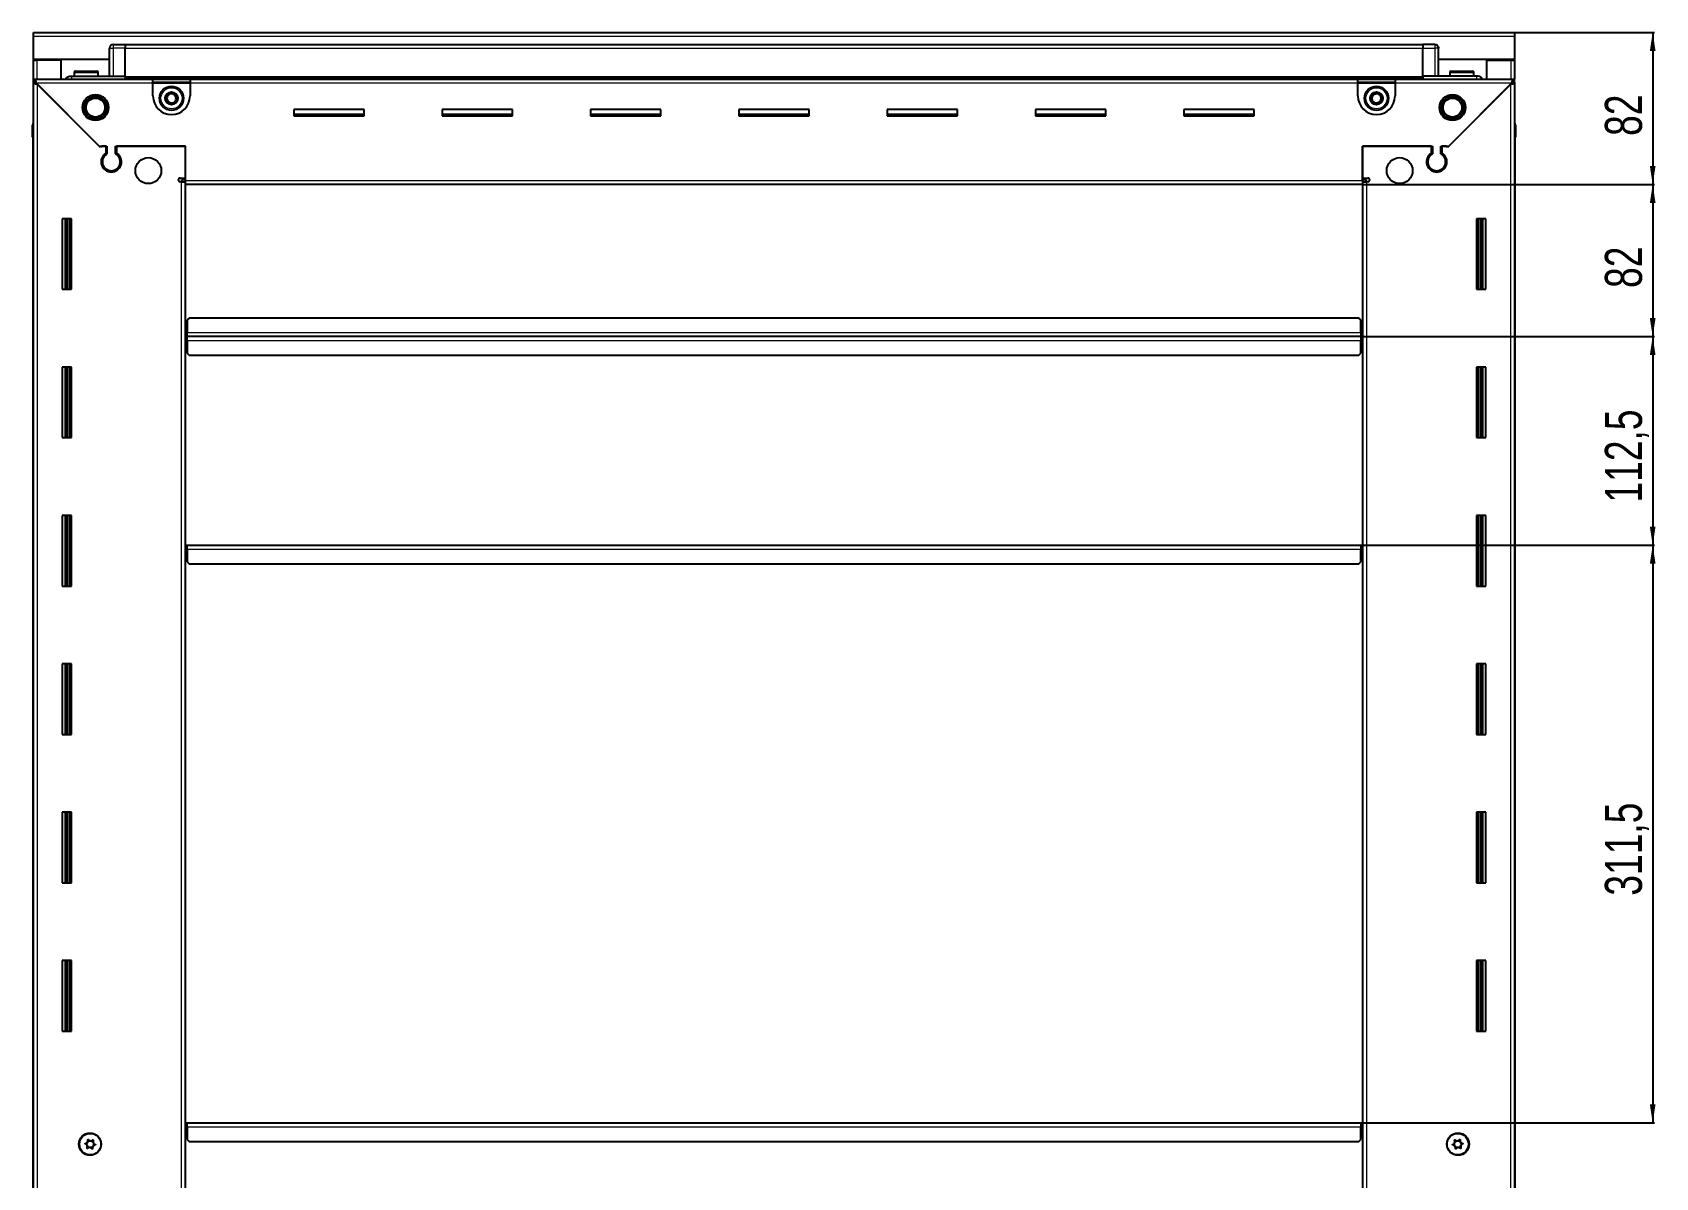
# Model space of a CAD drawing. Header units: millimetres. Extents: x 775 to 4543, y -886 to 2234.
# Drawn here: x 3667 to 4543, y 1476 to 2093 of the extents above; entities that cross this region are included whole.
import ezdxf

# ---------------------------------------------------------------- set-up
doc = ezdxf.new("R2010")
doc.units = ezdxf.units.MM
doc.layers.add('FORMAT', color=7, linetype='Continuous')
doc.styles.add('SLDTEXTSTYLE0', font='TXT', dxfattribs={"width": 0.75})
doc.dimstyles.new('SLDDIMSTYLE0', dxfattribs={"dimtxt": 20, "dimasz": 10, "dimexe": 0, "dimexo": 0.0625, "dimgap": 5, "dimtad": 2, "dimdec": 1, "dimrnd": 1e-09, "dimzin": 12, "dimdsep": 46, "dimtxsty": 'SLDTEXTSTYLE0', "dimsah": 1, "dimcen": 0.09, "dimadec": 0, "dimazin": 3, "dimtfac": 1, "dimtofl": 0, "dimtmove": 0, "dimatfit": 3, "dimfxl": 0, "dimfrac": 2, "dimtolj": 1, "dimtzin": 12, "dimarcsym": 0})

# ---------------------------------------------------------------- blocks, each defined once
blk = doc.blocks.new('_D_6')
at = {"layer": 'FORMAT'}
for p, q in [((4466.65, 2093.43), (4542.14, 2093.43)), ((4541.14, 2093.43), (4541.14, 2011.43)), ((4384.65, 2011.43), (4542.14, 2011.43))]:
    blk.add_line(p, q, dxfattribs=at)
for points in [[(4541.14, 2093.43), (4539.6, 2083.43), (4542.68, 2083.43)], [(4541.14, 2011.43), (4542.68, 2021.43), (4539.6, 2021.43)]]:
    blk.add_solid(points, dxfattribs=at)
at = {"layer": 'FORMAT', "insert": (4515.36, 2037.66), "char_height": 20, "attachment_point": 1, "rotation": 90, "style": 'SLDTEXTSTYLE0'}
blk.add_mtext('82', dxfattribs=at)
blk = doc.blocks.new('_D_7')
at = {"layer": 'FORMAT'}
for p, q in [((4384.65, 2011.43), (4542.14, 2011.43)), ((4541.14, 2011.43), (4541.14, 1929.43)), ((4383.65, 1929.43), (4542.14, 1929.43))]:
    blk.add_line(p, q, dxfattribs=at)
for points in [[(4541.14, 2011.43), (4539.6, 2001.43), (4542.68, 2001.43)], [(4541.14, 1929.43), (4542.68, 1939.43), (4539.6, 1939.43)]]:
    blk.add_solid(points, dxfattribs=at)
at = {"layer": 'FORMAT', "insert": (4515.36, 1955.66), "char_height": 20, "attachment_point": 1, "rotation": 90, "style": 'SLDTEXTSTYLE0'}
blk.add_mtext('82', dxfattribs=at)
blk = doc.blocks.new('_D_8')
at = {"layer": 'FORMAT'}
for p, q in [((4383.65, 1929.43), (4542.14, 1929.43)), ((4541.14, 1929.43), (4541.14, 1816.93)), ((4383.65, 1816.93), (4542.14, 1816.93))]:
    blk.add_line(p, q, dxfattribs=at)
for points in [[(4541.14, 1929.43), (4539.6, 1919.43), (4542.68, 1919.43)], [(4541.14, 1816.93), (4542.68, 1826.93), (4539.6, 1826.93)]]:
    blk.add_solid(points, dxfattribs=at)
at = {"layer": 'FORMAT', "insert": (4515.36, 1839.93), "char_height": 20, "attachment_point": 1, "rotation": 90, "style": 'SLDTEXTSTYLE0'}
blk.add_mtext('112,5', dxfattribs=at)
blk = doc.blocks.new('_D_9')
at = {"layer": 'FORMAT'}
for p, q in [((4383.65, 1816.93), (4542.14, 1816.93)), ((4541.14, 1816.93), (4541.14, 1505.43)), ((4383.65, 1505.43), (4542.14, 1505.43))]:
    blk.add_line(p, q, dxfattribs=at)
for points in [[(4541.14, 1816.93), (4539.6, 1806.93), (4542.68, 1806.93)], [(4541.14, 1505.43), (4542.68, 1515.43), (4539.6, 1515.43)]]:
    blk.add_solid(points, dxfattribs=at)
at = {"layer": 'FORMAT', "insert": (4515.36, 1627.93), "char_height": 20, "attachment_point": 1, "rotation": 90, "style": 'SLDTEXTSTYLE0'}
blk.add_mtext('311,5', dxfattribs=at)

msp = doc.modelspace()

# ---------------------------------------------------------------- linework, layer by layer
at = {"color": 7, "linetype": 'Continuous', "lineweight": 25}
for p, q in [((3667.64, 2091.33), (3667.64, 2093.43)), ((3667.64, 2093.43), (4466.64, 2093.43)), ((4466.64, 2093.43), (4466.64, 2091.33)), ((3667.64, 2078.93), (3667.64, 2091.33)), ((3708.64, 2069.93), (3708.64, 2084.93)), ((3709.31, 2086.43), (3709.31, 2086.43)), ((3710.64, 2086.93), (3717.14, 2086.93)), ((3710.64, 2086.93), (3717.14, 2086.93)), ((3717.14, 2086.93), (3717.14, 2086.93)), ((3717.14, 2086.93), (3717.14, 2086.93)), ((3717.14, 2086.93), (3717.14, 2084.93)), ((4417.14, 2086.78), (3717.14, 2086.78)), ((3717.14, 2069.93), (3717.14, 2084.93)), ((4417.14, 2086.93), (4417.14, 2086.93)), ((4423.64, 2086.93), (4417.14, 2086.93)), ((4423.64, 2086.93), (4417.14, 2086.93)), ((4417.14, 2086.93), (4417.14, 2084.93)), ((4417.14, 2069.93), (4417.14, 2084.93)), ((4425.64, 2084.93), (4425.64, 2084.93)), ((4425.64, 2069.93), (4425.64, 2084.93)), ((4466.64, 2091.33), (4466.64, 2078.93)), ((3708.64, 2078.93), (3667.64, 2078.93)), ((3667.64, 2078.43), (3667.64, 2078.93)), ((3667.64, 2068.18), (3667.64, 2078.43)), ((3667.64, 2078.43), (3669.74, 2078.43)), ((3669.14, 2078.43), (3669.14, 2078.93)), ((3682.64, 2078.43), (3669.74, 2078.43)), ((3682.64, 2068.18), (3682.64, 2078.43)), ((4466.64, 2078.93), (4425.64, 2078.93)), ((4451.64, 2078.43), (4464.54, 2078.43)), ((4451.64, 2068.18), (4451.64, 2078.43)), ((4464.54, 2078.43), (4466.64, 2078.43)), ((4465.14, 2078.43), (4465.14, 2078.93)), ((4466.64, 2078.43), (4466.64, 2078.93)), ((4466.64, 2078.43), (4466.64, 2068.18)), ((3667.64, 2066.68), (3667.64, 2068.18)), ((3667.64, 2068.18), (3668.64, 2068.18)), ((3667.64, 2066.18), (3667.64, 2066.68)), ((3667.64, 2066.68), (3668.64, 2066.68)), ((3668.64, 2068.18), (3732.14, 2068.18)), ((3668.64, 2066.68), (3668.64, 2068.18)), ((3688.14, 2069.93), (3717.14, 2069.93)), ((3689.64, 2071.83), (3689.64, 2069.93)), ((3690.44, 2072.63), (3701.84, 2072.63)), ((3702.64, 2069.93), (3702.64, 2071.83)), ((3717.14, 2069.93), (3717.14, 2069.43)), ((3717.14, 2068.78), (4417.14, 2068.78)), ((3732.14, 2066.08), (3732.14, 2068.18)), ((3732.14, 2068.18), (3752.14, 2068.18)), ((3732.14, 2066.68), (3752.14, 2066.68)), ((3752.14, 2068.18), (4382.14, 2068.18)), ((3752.14, 2068.18), (3752.14, 2066.08)), ((4382.14, 2066.08), (4382.14, 2068.18)), ((4382.14, 2068.18), (4402.14, 2068.18)), ((4382.14, 2066.68), (4402.14, 2066.68)), ((4402.14, 2068.18), (4465.64, 2068.18)), ((4402.14, 2068.18), (4402.14, 2066.08)), ((4417.14, 2069.93), (4417.14, 2069.43)), ((4446.14, 2069.93), (4417.14, 2069.93)), ((4431.64, 2071.83), (4431.64, 2069.93)), ((4432.44, 2072.63), (4443.84, 2072.63)), ((4444.64, 2069.93), (4444.64, 2071.83)), ((4465.64, 2066.68), (4465.64, 2068.18)), ((4465.64, 2068.18), (4466.64, 2068.18)), ((4465.64, 2066.68), (4466.64, 2066.68)), ((4466.64, 2066.68), (4466.64, 2068.18)), ((4466.64, 2066.68), (4466.64, 2066.18)), ((3667.64, 921.68), (3667.64, 2066.18)), ((3669.14, 2066.18), (3667.64, 2066.18)), ((3669.24, 2066.08), (3703.14, 2032.18)), ((3703.84, 2031.48), (3669.74, 2065.58)), ((3732.14, 2059.18), (3732.14, 2066.08)), ((3752.14, 2066.08), (3752.14, 2059.18)), ((4382.14, 2059.18), (4382.14, 2066.08)), ((4402.14, 2066.08), (4402.14, 2059.18)), ((4464.54, 2065.58), (4430.44, 2031.48)), ((4431.14, 2032.18), (4465.04, 2066.08)), ((4465.14, 2066.18), (4466.64, 2066.18)), ((4466.64, 2066.18), (4466.64, 921.68)), ((3846.14, 2051.93), (3808.14, 2051.93)), ((3808.14, 2051.93), (3808.14, 2048.43)), ((3846.14, 2049.18), (3808.14, 2049.18)), ((3846.14, 2048.43), (3846.14, 2051.93)), ((3926.14, 2051.93), (3888.14, 2051.93)), ((3888.14, 2051.93), (3888.14, 2048.43)), ((3926.14, 2049.18), (3888.14, 2049.18)), ((3926.14, 2048.43), (3926.14, 2051.93)), ((4006.14, 2051.93), (3968.14, 2051.93)), ((3968.14, 2051.93), (3968.14, 2048.43)), ((4006.14, 2049.18), (3968.14, 2049.18)), ((4006.14, 2048.43), (4006.14, 2051.93)), ((4086.14, 2051.93), (4048.14, 2051.93)), ((4048.14, 2051.93), (4048.14, 2048.43)), ((4086.14, 2049.18), (4048.14, 2049.18)), ((4086.14, 2048.43), (4086.14, 2051.93)), ((4166.14, 2051.93), (4128.14, 2051.93)), ((4128.14, 2051.93), (4128.14, 2048.43)), ((4166.14, 2049.18), (4128.14, 2049.18)), ((4166.14, 2048.43), (4166.14, 2051.93)), ((4246.14, 2051.93), (4208.14, 2051.93)), ((4208.14, 2051.93), (4208.14, 2048.43)), ((4246.14, 2049.18), (4208.14, 2049.18)), ((4246.14, 2048.43), (4246.14, 2051.93)), ((4326.14, 2051.93), (4288.14, 2051.93)), ((4288.14, 2051.93), (4288.14, 2048.43)), ((4326.14, 2049.18), (4288.14, 2049.18)), ((4326.14, 2048.43), (4326.14, 2051.93)), ((3667.14, 2043.43), (3667.14, 2036.93)), ((3667.14, 2036.93), (3667.14, 2043.43)), ((3808.14, 2048.43), (3846.14, 2048.43)), ((3888.14, 2048.43), (3926.14, 2048.43)), ((3968.14, 2048.43), (4006.14, 2048.43)), ((4048.14, 2048.43), (4086.14, 2048.43)), ((4128.14, 2048.43), (4166.14, 2048.43)), ((4208.14, 2048.43), (4246.14, 2048.43)), ((4288.14, 2048.43), (4326.14, 2048.43)), ((4466.64, 2044.76), (4466.64, 2044.76)), ((4467.14, 2043.43), (4467.14, 2036.93)), ((4467.14, 2036.93), (4467.14, 2043.43)), ((3667.14, 2036.93), (3667.14, 2036.93)), ((3667.64, 2036.93), (3667.14, 2036.93)), ((3667.29, 2036.93), (3667.29, 950.93)), ((3703.14, 2032.18), (3707.34, 2032.18)), ((3704.54, 2032.18), (3703.84, 2031.48)), ((3706.64, 2032.18), (3704.54, 2032.18)), ((3706.64, 2032.18), (3706.64, 2028.29)), ((3707.34, 2032.18), (3707.34, 2027.9)), ((3711.94, 2032.18), (3749.64, 2032.18)), ((3711.94, 2027.9), (3711.94, 2032.18)), ((3712.64, 2028.29), (3712.64, 2032.18)), ((3749.64, 2032.18), (3712.64, 2032.18)), ((3749.64, 2013.53), (3749.64, 2032.18)), ((3749.64, 2014.93), (3749.64, 2032.18)), ((4384.64, 2032.18), (4422.34, 2032.18)), ((4384.64, 2013.53), (4384.64, 2032.18)), ((4384.64, 2032.18), (4384.64, 2014.93)), ((4421.64, 2032.18), (4384.64, 2032.18)), ((4421.64, 2032.18), (4421.64, 2028.29)), ((4422.34, 2032.18), (4422.34, 2027.9)), ((4426.94, 2032.18), (4431.14, 2032.18)), ((4426.94, 2027.9), (4426.94, 2032.18)), ((4429.74, 2032.18), (4427.64, 2032.18)), ((4427.64, 2028.29), (4427.64, 2032.18)), ((4430.44, 2031.48), (4429.74, 2032.18)), ((4466.64, 2036.93), (4467.14, 2036.93)), ((4466.99, 950.93), (4466.99, 2036.93)), ((4467.14, 2036.93), (4467.14, 2036.93)), ((4467.14, 2036.93), (4467.14, 2036.93)), ((3707.64, 2019.32), (3707.64, 2018.56)), ((3746.79, 2014.93), (3749.64, 2014.93)), ((3749.64, 2013.93), (3747.64, 2013.93)), ((3747.64, 2013.93), (3747.64, 2012.93)), ((4384.64, 2014.93), (4387.49, 2014.93)), ((4386.64, 2013.93), (4384.64, 2013.93)), ((4386.64, 2012.93), (4386.64, 2013.93)), ((4426.64, 2019.32), (4426.64, 2018.56)), ((3747.54, 2012.93), (3746.79, 2012.93)), ((3747.54, 2012.93), (3749.64, 2012.93)), ((3749.64, 2011.43), (3749.64, 2013.53)), ((4384.64, 2011.43), (3749.64, 2011.43)), ((3749.64, 976.43), (3749.64, 2011.43)), ((4384.64, 2013.53), (4384.64, 2011.43)), ((4384.64, 2012.93), (4386.74, 2012.93)), ((4384.64, 2011.43), (4384.64, 976.43)), ((4387.49, 2012.93), (4386.74, 2012.93)), ((3688.14, 1992.93), (3683.14, 1992.93)), ((3683.14, 1992.93), (3683.14, 1954.93)), ((3685.29, 1954.93), (3685.29, 1992.93)), ((3687.08, 1954.93), (3687.08, 1992.93)), ((3687.11, 1954.93), (3687.11, 1992.93)), ((3688.14, 1954.93), (3688.14, 1992.93)), ((4446.14, 1992.93), (4446.14, 1954.93)), ((4451.14, 1992.93), (4446.14, 1992.93)), ((4447.16, 1992.93), (4447.16, 1954.93)), ((4447.2, 1992.93), (4447.2, 1954.93)), ((4448.99, 1992.93), (4448.99, 1954.93)), ((4451.14, 1954.93), (4451.14, 1992.93)), ((3683.14, 1954.93), (3688.14, 1954.93)), ((4446.14, 1954.93), (4451.14, 1954.93)), ((3751.64, 1939.43), (3750.64, 1938.43)), ((3750.64, 1938.43), (3750.64, 1931.53)), ((4382.64, 1939.43), (3751.64, 1939.43)), ((4383.64, 1938.43), (4382.64, 1939.43)), ((4383.64, 1931.53), (4383.64, 1938.43)), ((3750.39, 1929.43), (3749.64, 1929.43)), ((3750.64, 1932.28), (3750.39, 1932.28)), ((3750.39, 1932.28), (3750.39, 1929.43)), ((3750.39, 1929.43), (3750.39, 1926.58)), ((3750.39, 1926.58), (3750.64, 1926.58)), ((3750.64, 1929.43), (3750.64, 1931.53)), ((3750.64, 1927.33), (3750.64, 1929.43)), ((4383.64, 1929.43), (3750.64, 1929.43)), ((3750.64, 1927.33), (3750.64, 1920.43)), ((4383.89, 1932.28), (4383.64, 1932.28)), ((4383.64, 1931.53), (4383.64, 1929.43)), ((4383.64, 1929.43), (4383.64, 1927.33)), ((4383.64, 1920.43), (4383.64, 1927.33)), ((4383.64, 1926.58), (4383.89, 1926.58)), ((4383.89, 1929.43), (4383.89, 1932.28)), ((4383.89, 1926.58), (4383.89, 1929.43)), ((4384.64, 1929.43), (4383.89, 1929.43)), ((3750.64, 1920.43), (3751.64, 1919.43)), ((3751.64, 1919.43), (4382.64, 1919.43)), ((4382.64, 1919.43), (4383.64, 1920.43)), ((3688.14, 1912.93), (3683.14, 1912.93)), ((3683.14, 1912.93), (3683.14, 1874.93)), ((3685.29, 1874.93), (3685.29, 1912.93)), ((3687.08, 1874.93), (3687.08, 1912.93)), ((3687.11, 1874.93), (3687.11, 1912.93)), ((3688.14, 1874.93), (3688.14, 1912.93)), ((4446.14, 1912.93), (4446.14, 1874.93)), ((4451.14, 1912.93), (4446.14, 1912.93)), ((4447.16, 1912.93), (4447.16, 1874.93)), ((4447.2, 1912.93), (4447.2, 1874.93)), ((4448.99, 1912.93), (4448.99, 1874.93)), ((4451.14, 1874.93), (4451.14, 1912.93)), ((3683.14, 1874.93), (3688.14, 1874.93)), ((4446.14, 1874.93), (4451.14, 1874.93)), ((3688.14, 1832.93), (3683.14, 1832.93)), ((3683.14, 1832.93), (3683.14, 1794.93)), ((3685.29, 1794.93), (3685.29, 1832.93)), ((3687.08, 1794.93), (3687.08, 1832.93)), ((3687.11, 1794.93), (3687.11, 1832.93)), ((3688.14, 1794.93), (3688.14, 1832.93)), ((4446.14, 1832.93), (4446.14, 1794.93)), ((4451.14, 1832.93), (4446.14, 1832.93)), ((4447.16, 1832.93), (4447.16, 1794.93)), ((4447.2, 1832.93), (4447.2, 1794.93)), ((4448.99, 1832.93), (4448.99, 1794.93)), ((4451.14, 1794.93), (4451.14, 1832.93)), ((3749.64, 1816.93), (3750.39, 1816.93)), ((3750.39, 1816.93), (3750.39, 1814.08)), ((3750.39, 1814.08), (3750.64, 1814.08)), ((3750.64, 1814.83), (3750.64, 1816.93)), ((3750.64, 1816.93), (4383.64, 1816.93)), ((3750.64, 1814.83), (3750.64, 1807.93)), ((4383.64, 1816.93), (4383.64, 1814.83)), ((4383.64, 1807.93), (4383.64, 1814.83)), ((4383.64, 1814.08), (4383.89, 1814.08)), ((4383.89, 1814.08), (4383.89, 1816.93)), ((4383.89, 1816.93), (4384.64, 1816.93)), ((3750.64, 1807.93), (3751.64, 1806.93)), ((3751.64, 1806.93), (4382.64, 1806.93)), ((4382.64, 1806.93), (4383.64, 1807.93)), ((3683.14, 1794.93), (3688.14, 1794.93)), ((4446.14, 1794.93), (4451.14, 1794.93)), ((3688.14, 1752.93), (3683.14, 1752.93)), ((3683.14, 1752.93), (3683.14, 1714.93)), ((3685.29, 1714.93), (3685.29, 1752.93)), ((3687.08, 1714.93), (3687.08, 1752.93)), ((3687.11, 1714.93), (3687.11, 1752.93)), ((3688.14, 1714.93), (3688.14, 1752.93)), ((4446.14, 1752.93), (4446.14, 1714.93)), ((4451.14, 1752.93), (4446.14, 1752.93)), ((4447.16, 1752.93), (4447.16, 1714.93)), ((4447.2, 1752.93), (4447.2, 1714.93)), ((4448.99, 1752.93), (4448.99, 1714.93)), ((4451.14, 1714.93), (4451.14, 1752.93)), ((3683.14, 1714.93), (3688.14, 1714.93)), ((4446.14, 1714.93), (4451.14, 1714.93)), ((3688.14, 1672.93), (3683.14, 1672.93)), ((3683.14, 1672.93), (3683.14, 1634.93)), ((3685.29, 1634.93), (3685.29, 1672.93)), ((3687.08, 1634.93), (3687.08, 1672.93)), ((3687.11, 1634.93), (3687.11, 1672.93)), ((3688.14, 1634.93), (3688.14, 1672.93)), ((4446.14, 1672.93), (4446.14, 1634.93)), ((4451.14, 1672.93), (4446.14, 1672.93)), ((4447.16, 1672.93), (4447.16, 1634.93)), ((4447.2, 1672.93), (4447.2, 1634.93)), ((4448.99, 1672.93), (4448.99, 1634.93)), ((4451.14, 1634.93), (4451.14, 1672.93)), ((3683.14, 1634.93), (3688.14, 1634.93)), ((4446.14, 1634.93), (4451.14, 1634.93)), ((3688.14, 1592.93), (3683.14, 1592.93)), ((3683.14, 1592.93), (3683.14, 1554.93)), ((3685.29, 1554.93), (3685.29, 1592.93)), ((3687.08, 1554.93), (3687.08, 1592.93)), ((3687.11, 1554.93), (3687.11, 1592.93)), ((3688.14, 1554.93), (3688.14, 1592.93)), ((4446.14, 1592.93), (4446.14, 1554.93)), ((4451.14, 1592.93), (4446.14, 1592.93)), ((4447.16, 1592.93), (4447.16, 1554.93)), ((4447.2, 1592.93), (4447.2, 1554.93)), ((4448.99, 1592.93), (4448.99, 1554.93)), ((4451.14, 1554.93), (4451.14, 1592.93)), ((3683.14, 1554.93), (3688.14, 1554.93)), ((4446.14, 1554.93), (4451.14, 1554.93)), ((3749.64, 1505.43), (3750.39, 1505.43)), ((3750.39, 1505.43), (3750.39, 1502.58)), ((3750.39, 1502.58), (3750.64, 1502.58)), ((3750.64, 1505.43), (4383.64, 1505.43)), ((3750.64, 1503.33), (3750.64, 1505.43)), ((3750.64, 1503.33), (3750.64, 1496.43)), ((4383.64, 1505.43), (4383.64, 1503.33)), ((4383.64, 1496.43), (4383.64, 1503.33)), ((4383.64, 1502.58), (4383.89, 1502.58)), ((4383.89, 1502.58), (4383.89, 1505.43)), ((4383.89, 1505.43), (4384.64, 1505.43)), ((3750.64, 1496.43), (3751.64, 1495.43)), ((3751.64, 1495.43), (4382.64, 1495.43)), ((4382.64, 1495.43), (4383.64, 1496.43))]:
    msp.add_line(p, q, dxfattribs=at)
at = {"color": 8, "linetype": 'Continuous', "lineweight": 18}
for p, q in [((4466.64, 2091.33), (3667.64, 2091.33)), ((3708.64, 2084.93), (3710.64, 2084.93)), ((3710.64, 2086.93), (3710.64, 2084.93)), ((3710.64, 2084.93), (3710.64, 2069.93)), ((3717.14, 2084.93), (3710.64, 2084.93)), ((4417.14, 2084.78), (3717.14, 2084.78)), ((4417.14, 2084.93), (4423.64, 2084.93)), ((4423.64, 2086.93), (4423.64, 2084.93)), ((4423.64, 2084.93), (4423.64, 2069.93)), ((4425.64, 2084.93), (4423.64, 2084.93)), ((3669.74, 2078.43), (3669.74, 2078.93)), ((3669.74, 2068.18), (3669.74, 2078.43)), ((4464.54, 2078.93), (4464.54, 2078.43)), ((4464.54, 2078.43), (4464.54, 2068.18)), ((3689.64, 2071.83), (3702.64, 2071.83)), ((4417.14, 2069.43), (3717.14, 2069.43)), ((4417.14, 2068.2), (3717.14, 2068.2)), ((4431.64, 2071.83), (4444.64, 2071.83)), ((3732.14, 2066.08), (3669.24, 2066.08)), ((3669.74, 2065.58), (3669.74, 922.28)), ((3732.14, 2066.08), (3752.14, 2066.08)), ((4382.14, 2066.08), (3752.14, 2066.08)), ((4382.14, 2066.08), (4402.14, 2066.08)), ((4465.04, 2066.08), (4402.14, 2066.08)), ((4464.54, 922.28), (4464.54, 2065.58)), ((3667.64, 2043.43), (3667.14, 2043.43)), ((4466.64, 2043.43), (4467.14, 2043.43)), ((3747.54, 974.93), (3747.54, 2012.93)), ((3749.64, 2013.53), (4384.64, 2013.53)), ((4386.74, 2012.93), (4386.74, 974.93)), ((3684.64, 1992.93), (3684.64, 1954.93)), ((3685.87, 1992.93), (3685.87, 1954.93)), ((4448.4, 1954.93), (4448.4, 1992.93)), ((4449.64, 1954.93), (4449.64, 1992.93)), ((4383.64, 1931.53), (3750.64, 1931.53)), ((3750.64, 1927.33), (4383.64, 1927.33)), ((3684.64, 1912.93), (3684.64, 1874.93)), ((3685.87, 1912.93), (3685.87, 1874.93)), ((4448.4, 1874.93), (4448.4, 1912.93)), ((4449.64, 1874.93), (4449.64, 1912.93)), ((3684.64, 1832.93), (3684.64, 1794.93)), ((3685.87, 1832.93), (3685.87, 1794.93)), ((4448.4, 1794.93), (4448.4, 1832.93)), ((4449.64, 1794.93), (4449.64, 1832.93)), ((3750.64, 1814.83), (4383.64, 1814.83)), ((3684.64, 1752.93), (3684.64, 1714.93)), ((3685.87, 1752.93), (3685.87, 1714.93)), ((4448.4, 1714.93), (4448.4, 1752.93)), ((4449.64, 1714.93), (4449.64, 1752.93)), ((3684.64, 1672.93), (3684.64, 1634.93)), ((3685.87, 1672.93), (3685.87, 1634.93)), ((4448.4, 1634.93), (4448.4, 1672.93)), ((4449.64, 1634.93), (4449.64, 1672.93)), ((3684.64, 1592.93), (3684.64, 1554.93)), ((3685.87, 1592.93), (3685.87, 1554.93)), ((4448.4, 1554.93), (4448.4, 1592.93)), ((4449.64, 1554.93), (4449.64, 1592.93)), ((3750.64, 1503.33), (4383.64, 1503.33))]:
    msp.add_line(p, q, dxfattribs=at)
at = {"color": 7, "linetype": 'Continuous', "lineweight": 25, "flags": 128}
msp.add_lwpolyline([(4425.49, 2085.69), (4425.6, 2085.32), (4425.64, 2084.93)], dxfattribs=at)
at = {"color": 7, "linetype": 'Continuous', "lineweight": 25}
for centre, radius in [((3701.14, 2052.93), 7), ((3701.14, 2052.93), 6.03), ((3701.14, 2052.93), 5.1), ((3742.14, 2057.93), 6.5), ((3742.14, 2057.93), 3.46), ((4392.14, 2057.93), 6.5), ((4392.14, 2057.93), 3.46), ((4433.14, 2052.93), 7), ((4433.14, 2052.93), 6.03), ((4433.14, 2052.93), 5.1), ((3729.64, 2018.93), 7), ((4404.64, 2018.93), 7), ((3698.14, 1493.93), 6), ((3698.29, 1493.93), 5.79), ((4436.14, 1493.93), 6), ((4435.99, 1493.93), 5.79), ((3698.29, 1493.93), 1.85), ((4435.99, 1493.93), 1.85)]:
    msp.add_circle(centre, radius, dxfattribs=at)
at = {"color": 8, "linetype": 'Continuous', "lineweight": 18}
for centre in [(3742.14, 2057.93), (4392.14, 2057.93)]:
    msp.add_circle(centre, 5.7, dxfattribs=at)
at = {"color": 7, "linetype": 'Continuous', "lineweight": 25}
for centre, radius, start, end in [((3710.64, 2084.93), 2, 90, 180), ((3710.64, 2084.93), 2, 90, 131.40962), ((4423.64, 2084.93), 2, 0, 90), ((3690.44, 2071.83), 0.8, 90, 180), ((3701.84, 2071.83), 0.8, 0, 90), ((3708.44, 2070.13), 0.2, 270, 0), ((4425.84, 2070.13), 0.2, 180, 270), ((4432.44, 2071.83), 0.8, 90, 180), ((4443.84, 2071.83), 0.8, 0, 90), ((3742.14, 2059.18), 10, 180, 270), ((3742.14, 2057.93), 2.5, 134.01559, 194.01559), ((3742.14, 2057.93), 2.5, 74.01559, 134.01559), ((3742.14, 2059.18), 10, 270, 0), ((3742.14, 2057.93), 2.5, 14.01559, 74.01559), ((3742.14, 2057.93), 2.5, 314.01559, 14.01559), ((4392.14, 2059.18), 10, 180, 270), ((4392.14, 2057.93), 2.5, 160.11158, 220.11158), ((4392.14, 2057.93), 2.5, 100.11158, 160.11158), ((4392.14, 2057.93), 2.5, 40.11158, 100.11158), ((4392.14, 2059.18), 10, 270, 0), ((4392.14, 2057.93), 2.5, 340.11158, 40.11158), ((3742.14, 2057.93), 2.5, 194.01559, 254.01559), ((3742.14, 2057.93), 2.5, 254.01559, 314.01559), ((4392.14, 2057.93), 2.5, 220.11158, 280.11158), ((4392.14, 2057.93), 2.5, 280.11158, 340.11158), ((3669.14, 2043.43), 2, 138.57492, 180), ((3669.14, 2043.43), 2, 138.59038, 180), ((4465.14, 2043.43), 2, 33.94202, 41.40962), ((4465.14, 2043.43), 2, 0, 41.40962), ((4465.14, 2043.43), 2, 360, 18.58003), ((3709.64, 2023.68), 5.5, 123.05573, 56.94427), ((3709.64, 2023.68), 4.8, 118.63099, 61.36901), ((4424.64, 2023.68), 5.5, 123.05573, 56.94427), ((4424.64, 2023.68), 4.8, 118.63099, 61.36901), ((3746.79, 2013.93), 1, 90, 270), ((4387.49, 2013.93), 1, 270, 90)]:
    msp.add_arc(centre, radius, start, end, dxfattribs=at)
for points, knots in [([(3669.24, 2066.08), (3669.19, 2066.34), (3669.1, 2066.83), (3668.97, 2067.47), (3668.84, 2067.94), (3668.73, 2068.16), (3668.66, 2068.18), (3668.64, 2068.18)], [0, 0, 0, 0, 0.230255, 0.448522, 0.666786, 0.88505, 1, 1, 1, 1]), ([(3684.92, 2068.18), (3685.04, 2068.38), (3685.43, 2069.03), (3686.58, 2069.74), (3687.62, 2069.87), (3688.14, 2069.93)], [0, 0, 0, 0, 0.18225, 0.591125, 1, 1, 1, 1]), ([(3717.14, 2069.93), (3717.14, 2069.9), (3717.14, 2069.82), (3717.14, 2069.2), (3717.14, 2068.64), (3717.14, 2068.27), (3717.14, 2068.26)], [0, 0, 0, 0, 0.3302662, 0.6605324, 0.9907986, 1, 1, 1, 1]), ([(4417.14, 2069.93), (4417.14, 2069.9), (4417.14, 2069.82), (4417.14, 2069.2), (4417.14, 2068.62), (4417.14, 2068.23), (4417.14, 2068.2)], [0, 0, 0, 0, 0.3242788, 0.6485576, 0.9728365, 1, 1, 1, 1]), ([(4449.35, 2068.18), (4449.23, 2068.38), (4448.85, 2069.03), (4447.69, 2069.74), (4446.66, 2069.87), (4446.14, 2069.93)], [0, 0, 0, 0, 0.18225, 0.591125, 1, 1, 1, 1]), ([(4465.64, 2068.18), (4465.59, 2068.16), (4465.5, 2068.11), (4465.37, 2067.71), (4465.24, 2067.15), (4465.13, 2066.57), (4465.06, 2066.21), (4465.04, 2066.08)], [0, 0, 0, 0, 0.2302553, 0.4485219, 0.6667858, 0.8850496, 1, 1, 1, 1]), ([(3667.64, 2066.18), (3667.66, 2066.14), (3667.72, 2066.05), (3668.11, 2065.91), (3668.67, 2065.78), (3669.25, 2065.67), (3669.61, 2065.61), (3669.74, 2065.58)], [0, 0, 0, 0, 0.230255, 0.448522, 0.666786, 0.88505, 1, 1, 1, 1]), ([(3739.36, 2058.73), (3739.73, 2059.09), (3740.43, 2059.76), (3741.12, 2060.42), (3741.44, 2060.73)], [0, 0, 0, 0, 0.534686, 1, 1, 1, 1]), ([(3740.06, 2055.93), (3739.98, 2056.26), (3739.78, 2057.06), (3739.54, 2058.03), (3739.39, 2058.61), (3739.36, 2058.73)], [0, 0, 0, 0, 0.362901, 0.866875, 1, 1, 1, 1]), ([(3741.44, 2060.73), (3741.93, 2060.59), (3742.86, 2060.33), (3743.78, 2060.06), (3744.21, 2059.94)], [0, 0, 0, 0, 0.534686, 1, 1, 1, 1]), ([(3744.21, 2059.94), (3744.24, 2059.82), (3744.39, 2059.24), (3744.63, 2058.27), (3744.83, 2057.47), (3744.91, 2057.14)], [0, 0, 0, 0, 0.1331247, 0.6370994, 1, 1, 1, 1]), ([(4389.3, 2057.43), (4389.34, 2057.54), (4389.54, 2058.11), (4389.88, 2059.04), (4390.16, 2059.82), (4390.28, 2060.14)], [0, 0, 0, 0, 0.133125, 0.637099, 1, 1, 1, 1]), ([(4390.28, 2060.14), (4390.79, 2060.23), (4391.73, 2060.4), (4392.68, 2060.57), (4393.12, 2060.65)], [0, 0, 0, 0, 0.5346859, 1, 1, 1, 1]), ([(4393.12, 2060.65), (4393.45, 2060.25), (4394.07, 2059.52), (4394.69, 2058.78), (4394.98, 2058.44)], [0, 0, 0, 0, 0.5346859, 1, 1, 1, 1]), ([(4394.98, 2058.44), (4394.86, 2058.12), (4394.58, 2057.34), (4394.24, 2056.41), (4394.04, 2055.84), (4394, 2055.73)], [0, 0, 0, 0, 0.362901, 0.866875, 1, 1, 1, 1]), ([(4464.54, 2065.58), (4464.79, 2065.63), (4465.28, 2065.72), (4465.93, 2065.85), (4466.39, 2065.98), (4466.61, 2066.09), (4466.63, 2066.16), (4466.64, 2066.18)], [0, 0, 0, 0, 0.230255, 0.448522, 0.666786, 0.88505, 1, 1, 1, 1]), ([(3742.84, 2055.13), (3742.34, 2055.28), (3741.41, 2055.54), (3740.49, 2055.81), (3740.06, 2055.93)], [0, 0, 0, 0, 0.534686, 1, 1, 1, 1]), ([(3744.91, 2057.14), (3744.54, 2056.78), (3743.85, 2056.11), (3743.16, 2055.44), (3742.84, 2055.13)], [0, 0, 0, 0, 0.534686, 1, 1, 1, 1]), ([(4391.16, 2055.22), (4390.82, 2055.61), (4390.2, 2056.35), (4389.58, 2057.09), (4389.3, 2057.43)], [0, 0, 0, 0, 0.534686, 1, 1, 1, 1]), ([(4394, 2055.73), (4393.49, 2055.64), (4392.54, 2055.47), (4391.59, 2055.3), (4391.16, 2055.22)], [0, 0, 0, 0, 0.534686, 1, 1, 1, 1]), ([(3699.92, 1496.21), (3699.91, 1496.21), (3699.89, 1496.22), (3699.83, 1496.22), (3699.69, 1496.18), (3699.34, 1496.01), (3698.86, 1495.76), (3698.23, 1495.8), (3697.79, 1496.08), (3697.49, 1496.32), (3697.29, 1496.46), (3697.2, 1496.49), (3697.16, 1496.5), (3697.13, 1496.48), (3697.1, 1496.46), (3697.07, 1496.4), (3697.03, 1496.14), (3697.02, 1495.66), (3696.85, 1494.97), (3696.25, 1494.59), (3695.8, 1494.43), (3695.56, 1494.31), (3695.51, 1494.25), (3695.5, 1494.23), (3695.5, 1494.19), (3695.51, 1494.16), (3695.54, 1494.12), (3695.6, 1494.07), (3695.78, 1493.93), (3696.1, 1493.72), (3696.5, 1493.4), (3696.73, 1492.81), (3696.66, 1492.27), (3696.6, 1491.89), (3696.61, 1491.74), (3696.63, 1491.68), (3696.65, 1491.66), (3696.69, 1491.65), (3696.75, 1491.65), (3696.88, 1491.69), (3697.23, 1491.86), (3697.71, 1492.1), (3698.34, 1492.07), (3698.78, 1491.79), (3699.09, 1491.55), (3699.28, 1491.41), (3699.37, 1491.38), (3699.41, 1491.37), (3699.45, 1491.38), (3699.47, 1491.41), (3699.5, 1491.47), (3699.55, 1491.73), (3699.55, 1492.21), (3699.73, 1492.9), (3700.33, 1493.28), (3700.78, 1493.44), (3701.01, 1493.56), (3701.06, 1493.61), (3701.07, 1493.64), (3701.07, 1493.67), (3701.06, 1493.71), (3701.04, 1493.74), (3700.98, 1493.8), (3700.8, 1493.94), (3700.47, 1494.14), (3700.08, 1494.47), (3699.84, 1495.06), (3699.92, 1495.6), (3699.97, 1495.98), (3699.97, 1496.13), (3699.95, 1496.19), (3699.93, 1496.2), (3699.92, 1496.21)], [0, 0, 0, 0, 0.002009, 0.00442, 0.009365, 0.025528, 0.067705, 0.095786, 0.124646, 0.150342, 0.160519, 0.163394, 0.165697, 0.167245, 0.168874, 0.17077, 0.178606, 0.211994, 0.249994, 0.287995, 0.321383, 0.329219, 0.331115, 0.332744, 0.334292, 0.336217, 0.338535, 0.341318, 0.349662, 0.375358, 0.404217, 0.432298, 0.474475, 0.490639, 0.496669, 0.49844, 0.5, 0.502009, 0.50442, 0.509365, 0.525528, 0.567705, 0.595786, 0.624646, 0.650342, 0.660519, 0.663394, 0.665697, 0.667245, 0.668874, 0.67077, 0.678606, 0.711994, 0.749994, 0.787995, 0.821383, 0.829219, 0.831115, 0.832744, 0.834292, 0.836217, 0.838535, 0.841318, 0.849662, 0.875358, 0.904217, 0.932298, 0.974475, 0.990639, 0.996669, 0.99844, 1, 1, 1, 1]), ([(4434.35, 1496.21), (4434.34, 1496.2), (4434.32, 1496.18), (4434.31, 1496.12), (4434.3, 1495.98), (4434.36, 1495.59), (4434.43, 1495.06), (4434.2, 1494.47), (4433.8, 1494.14), (4433.47, 1493.93), (4433.28, 1493.79), (4433.22, 1493.72), (4433.2, 1493.68), (4433.2, 1493.64), (4433.21, 1493.61), (4433.26, 1493.56), (4433.5, 1493.44), (4433.95, 1493.28), (4434.55, 1492.9), (4434.72, 1492.21), (4434.73, 1491.73), (4434.77, 1491.47), (4434.8, 1491.41), (4434.83, 1491.38), (4434.86, 1491.37), (4434.89, 1491.37), (4434.94, 1491.39), (4435.01, 1491.42), (4435.19, 1491.55), (4435.49, 1491.79), (4435.93, 1492.07), (4436.56, 1492.1), (4437.05, 1491.86), (4437.4, 1491.69), (4437.54, 1491.64), (4437.6, 1491.65), (4437.63, 1491.66), (4437.65, 1491.69), (4437.67, 1491.75), (4437.67, 1491.89), (4437.62, 1492.27), (4437.54, 1492.81), (4437.78, 1493.4), (4438.18, 1493.72), (4438.5, 1493.94), (4438.7, 1494.08), (4438.76, 1494.15), (4438.77, 1494.19), (4438.77, 1494.23), (4438.76, 1494.25), (4438.71, 1494.31), (4438.48, 1494.43), (4438.03, 1494.59), (4437.43, 1494.97), (4437.25, 1495.66), (4437.25, 1496.14), (4437.2, 1496.4), (4437.17, 1496.46), (4437.15, 1496.48), (4437.12, 1496.5), (4437.08, 1496.49), (4437.04, 1496.48), (4436.97, 1496.44), (4436.78, 1496.31), (4436.48, 1496.08), (4436.04, 1495.8), (4435.41, 1495.76), (4434.93, 1496.01), (4434.58, 1496.18), (4434.44, 1496.22), (4434.38, 1496.22), (4434.36, 1496.21), (4434.35, 1496.21)], [0, 0, 0, 0, 0.002009, 0.00442, 0.009365, 0.025528, 0.067705, 0.095786, 0.124646, 0.150342, 0.160519, 0.163394, 0.165697, 0.167245, 0.168874, 0.17077, 0.178606, 0.211994, 0.249994, 0.287995, 0.321383, 0.329219, 0.331115, 0.332744, 0.334292, 0.336217, 0.338535, 0.341318, 0.349662, 0.375358, 0.404217, 0.432298, 0.474475, 0.490639, 0.496669, 0.49844, 0.5, 0.502009, 0.50442, 0.509365, 0.525528, 0.567705, 0.595786, 0.624646, 0.650342, 0.660519, 0.663394, 0.665697, 0.667245, 0.668874, 0.67077, 0.678606, 0.711994, 0.749994, 0.787995, 0.821383, 0.829219, 0.831115, 0.832744, 0.834292, 0.836217, 0.838535, 0.841318, 0.849662, 0.875358, 0.904217, 0.932298, 0.974475, 0.990639, 0.996669, 0.99844, 1, 1, 1, 1])]:
    msp.add_open_spline(points, degree=3, knots=knots, dxfattribs=at)
for points in [[(3669.24, 2066.08), (3669.19, 2066.16), (3669.09, 2066.32), (3668.94, 2066.52), (3668.79, 2066.66), (3668.69, 2066.67), (3668.64, 2066.68)], [(4465.64, 2066.68), (4465.59, 2066.67), (4465.49, 2066.66), (4465.34, 2066.52), (4465.19, 2066.32), (4465.09, 2066.16), (4465.04, 2066.08)], [(3669.14, 2066.18), (3669.15, 2066.13), (3669.16, 2066.03), (3669.3, 2065.88), (3669.5, 2065.73), (3669.66, 2065.63), (3669.74, 2065.58)], [(4464.54, 2065.58), (4464.62, 2065.63), (4464.77, 2065.73), (4464.97, 2065.88), (4465.11, 2066.03), (4465.13, 2066.13), (4465.14, 2066.18)]]:
    msp.add_open_spline(points, degree=3, dxfattribs=at)
at = {"color": 8, "linetype": 'Continuous', "lineweight": 18}
for points, knots in [([(3688.14, 2069.93), (3688.14, 2069.89), (3688.14, 2069.81), (3688.14, 2069.38), (3688.14, 2068.92), (3688.14, 2068.51), (3688.14, 2068.24), (3688.14, 2068.18)], [0, 0, 0, 0, 0.359753, 0.553414, 0.751185, 0.948956, 1, 1, 1, 1]), ([(4446.14, 2069.93), (4446.14, 2069.89), (4446.14, 2069.81), (4446.14, 2069.38), (4446.14, 2068.92), (4446.14, 2068.51), (4446.14, 2068.24), (4446.14, 2068.18)], [0, 0, 0, 0, 0.3597529, 0.5534142, 0.7511852, 0.9489563, 1, 1, 1, 1])]:
    msp.add_open_spline(points, degree=3, knots=knots, dxfattribs=at)

# ---------------------------------------------------------------- dimensions: what is measured, and where the dimension line sits
at = {"layer": 'FORMAT'}
for base, p1, p2, picture, middle in [((4541.14, 2011.43), (4466.64, 2093.43), (4384.64, 2011.43), '_D_6', (4541.14, 2052.43)), ((4541.14, 1929.43), (4384.64, 2011.43), (4383.64, 1929.43), '_D_7', (4541.14, 1970.43)), ((4541.14, 1816.93), (4383.64, 1929.43), (4383.64, 1816.93), '_D_8', (4541.14, 1873.18)), ((4541.14, 1505.43), (4383.64, 1816.93), (4383.64, 1505.43), '_D_9', (4541.14, 1661.18))]:
    dim = msp.add_linear_dim(base=base, p1=p1, p2=p2, angle=90, dimstyle='SLDDIMSTYLE0', dxfattribs=at)
    dim.commit()
    dim.dimension.update_dxf_attribs({"geometry": picture, "text_midpoint": middle, "dimtype": 160})

doc.saveas('drawing.dxf')
